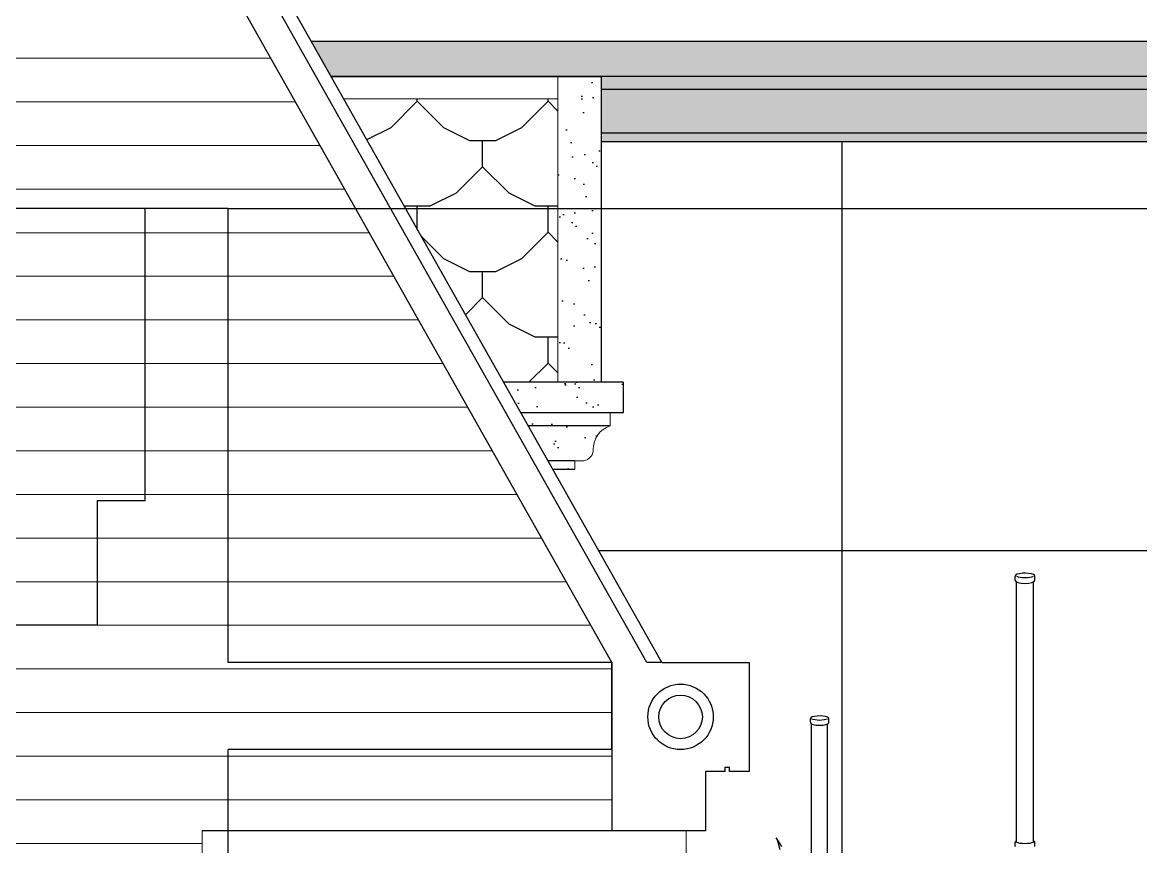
# Model space of a CAD drawing. Header units: inches. Extents: x 49 to 16292, y 24 to 11439.
# Drawn here: x 8311 to 10875, y 5773 to 7663 of the extents above; entities that cross this region are included whole.
import ezdxf

# ---------------------------------------------------------------- set-up
doc = ezdxf.new("R2010")
doc.units = ezdxf.units.IN
doc.header["$MEASUREMENT"] = 0
doc.linetypes.add('HIDDEN2', pattern=[0.1875, 0.125, -0.0625])
doc.layers.add('ele', color=7, linetype='Continuous')
doc.layers.add('HA', color=8, linetype='Continuous')
doc.layers.add('HAT', color=8, linetype='Continuous', lineweight=9)
doc.layers.add('RITZSTONE', color=2, linetype='Continuous', lineweight=15)
pattern_1 = [(0, (-494779.54, -3319.25), (0, 100), [])]

msp = doc.modelspace()

# ---------------------------------------------------------------- hatches: boundary and pattern name
at = {"layer": 'ele'}
h = msp.add_hatch(dxfattribs=at)
h.set_pattern_fill('AR-SAND,_O', color=1, scale=50)
h.set_pattern_definition([(37.5, (-494779.54, -3319.246), (-3.149668, 96.341188), [0, -76, 0, -85, 0, -81.25]), (7.5, (-494779.54, -3319.25), (88.488835, 141.107303), [0, -41, 0, -68.5, 0, -26.25]), (327.5, (-494841.04, -3319.246), (155.707093, 0.282953), [0, -25, 0, -90, 0, -117.5]), (317.5, (-494841.04, -3319.25), (150.30633, 43.88378), [0, -12.5, 0, -59, 0, -67.5])])
h.paths.add_polyline_path([(13052.7, 7619.9), (8973.5, 7619.9), (9018.7, 7539.9), (13052.7, 7539.9)])
h.paths.add_polyline_path([(13017.7, 7539.9), (9638.8, 7539.9), (9638.8, 7509.9), (13017.7, 7509.9)])
h.paths.add_polyline_path([(13017.7, 7509.9), (9638.8, 7509.9), (9638.8, 7410), (12923.6, 7410, 0.354895), (12956.7, 7448.3, -0.412559)])
h.paths.add_polyline_path([(12902.7, 7410), (9638.8, 7410), (9638.8, 7390), (12902.7, 7390)])
h = msp.add_hatch(dxfattribs=at)
h.set_pattern_fill('AR-SAND,_O', color=1, scale=50)
h.set_pattern_definition([(37.5, (-494856.84, -3258.19), (-3.149668, 96.341188), [0, -76, 0, -85, 0, -81.25]), (7.5, (-494856.84, -3258.19), (88.488835, 141.107303), [0, -41, 0, -68.5, 0, -26.25]), (327.5, (-494918.34, -3258.19), (155.707093, 0.282953), [0, -25, 0, -90, 0, -117.5]), (317.5, (-494918.34, -3258.19), (150.30633, 43.88378), [0, -12.5, 0, -59, 0, -67.5])])
h.paths.add_polyline_path([(9638.8, 7297), (9538.8, 7297), (9538.8, 6837.9), (9638.8, 6837.9)])
h.paths.add_polyline_path([(9538.8, 7297), (9638.8, 7297), (9638.8, 7537.9), (9538.8, 7537.9)])
h.paths.add_polyline_path([(9415, 6837.9), (9454.5, 6767.9), (9688.8, 6767.9), (9688.8, 6837.9)])
h.paths.add_polyline_path([(9658.8, 6737.9), (9658.8, 6767.9), (9454.5, 6767.9), (9471.4, 6737.9)])
h.paths.add_polyline_path([(9471.4, 6737.9), (9516.6, 6657.9), (9577.9, 6657.9), (9598.1, 6657.9, 0.37097), (9619.8, 6683.5, -0.331069), (9658.8, 6737.9)])
h.paths.add_polyline_path([(9577.9, 6637.9), (9577.9, 6657.9), (9516.6, 6657.9), (9527.9, 6637.9)])
h = msp.add_hatch(dxfattribs=at)
h.set_pattern_fill('SCALLOP2', color=8, scale=300, style=0)
h.set_pattern_definition([(0, (-494814.01, -3258.19), (150, 150), [60, -240]), (90, (-494634.01, -3168.19), (-150, 150), [60, -240]), (45, (-494694.01, -3228.2), (3e-14, 300), [84.8526, -127.2792, 84.8529, -127.27937]), (135, (-494574.01, -3228.2), (-300, 3e-14), [84.8526, -127.2792, 84.8529, -127.27937]), (26.56505, (-494754.01, -3258.19), (300, 3e-07), [67.08, -603.7404]), (26.56505, (-494604.01, -3108.19), (300, 3e-07), [67.08, -603.7404]), (333.43495, (-494574.01, -3228.19), (300, -3e-07), [67.08, -603.7404]), (333.43495, (-494724.01, -3078.19), (300, -3e-07), [67.08, -603.7404])])
h.paths.add_polyline_path([(9538.8, 7297), (9155.8, 7297), (9415, 6837.9), (9538.8, 6837.9)])
h.paths.add_polyline_path([(9538.8, 7487.9), (9048, 7487.9), (9155.8, 7297), (9538.8, 7297)])
at = {"layer": 'HAT'}
h = msp.add_hatch(dxfattribs=at)
h.set_pattern_fill('LINE,_O', color=8, scale=800)
h.set_pattern_definition(pattern_1)
h.paths.add_polyline_path([(8782.7, 7235.9), (9075.5, 7235.9), (8654.9, 7980.9), (3795.6, 7980.9), (2787.9, 6195.9), (2787.9, 6155.8), (3667.7, 6155.8), (3667.7, 7235.9)])
h.paths.add_polyline_path([(3857.7, 7235.9), (3857.7, 6565.9), (3967.7, 6565.9), (3967.7, 6280.9), (4980.2, 6280.9, -1.488018), (5165.4, 6280.9), (5487.9, 6280.9), (6225.2, 6935.9), (6961.7, 6280.9), (7285.1, 6280.9, -1.488018), (7470.3, 6280.9), (8007.7, 6280.9), (8007.7, 6285.9), (8117.7, 6285.9), (8117.7, 6280.9), (8482.7, 6280.9), (8482.7, 6565.9), (8592.7, 6565.9), (8592.7, 7235.9)], flags=16)
h.paths.add_polyline_path([(3967.7, 6280.9), (3967.7, 6565.9), (3857.7, 6565.9), (3857.7, 7235.9), (3667.7, 7235.9), (3667.7, 6155.8), (2787.9, 6155.8), (2787.9, 5853.3), (3667.7, 5815.9), (3667.7, 5809.9), (3727.7, 5809.9), (3727.7, 5739.9), (3697.7, 5739.9), (3697.7, 5709.9, 0.163688), (3667.7, 5684.9), (3667.7, 3635.9), (5025.2, 3635.9), (5025.2, 5855.9, -1), (5025.2, 5905.9), (4970.2, 5905.9), (4970.2, 5925.9), (4950, 5925.9, -0.37097), (4916.2, 5965.9, 0.409454), (4854.3, 6025.9), (4855.2, 6025.9), (4855.2, 6055.9), (4820.3, 6055.9), (4820.3, 6135.9), (5005.8, 6135.9), (5005.8, 6149.1), (5019.2, 6149.1), (5019.2, 6154.1), (5052.5, 6154.1), (5052.5, 6220.8, -0.249711), (4980.2, 6280.9)])
h.paths.add_polyline_path([(2787.9, 5853.3), (2787.9, 5809.9), (3667.7, 5809.9), (3667.7, 5815.9)], flags=16)
h.paths.add_polyline_path([(8007.7, 6280.9), (7470.3, 6280.9, -0.249711), (7398, 6220.8), (7398, 6154.1), (7431.3, 6154.1), (7431.3, 6149.1), (7444.6, 6149.1), (7444.6, 6135.9), (7630.2, 6135.9), (7630.2, 6055.9), (7595.2, 6055.9), (7595.2, 6025.9, 0.404768), (7534.2, 5965.9, -0.37097), (7500.5, 5925.9), (7480.2, 5925.9), (7480.2, 5905.9), (7425.2, 5905.9, -1), (7425.2, 5855.9), (7425.2, 3635.9), (8007.7, 3635.9)])
h.paths.add_polyline_path([(8117.7, 6280.9), (8007.7, 6280.9), (8007.7, 3585.9), (8117.7, 3585.9)])
h.paths.add_polyline_path([(7311.3, 6135.9), (7311.3, 6149.1), (7324.6, 6149.1), (7324.6, 6154.1), (7358, 6154.1), (7358, 6220.6, -0.25143), (7285.1, 6280.9), (6961.7, 6280.9), (7124.7, 6135.9)])
h.paths.add_polyline_path([(5165.4, 6280.9, -0.25143), (5092.5, 6220.6), (5092.5, 6154.1), (5125.8, 6154.1), (5125.8, 6149.1), (5139.2, 6149.1), (5139.2, 6135.9), (5324.7, 6135.9), (5487.9, 6280.9)])
h.paths.add_polyline_path([(8117.7, 3635.9), (8782.7, 3635.9), (8782.7, 5684.9, 0.163688), (8752.8, 5709.9), (8752.8, 5739.9), (8722.8, 5739.9), (8722.8, 5809.9), (8782.7, 5809.9), (8782.7, 5995.9), (9662.6, 5995.9), (9662.6, 6195.9), (8782.7, 6195.9), (8782.7, 7235.9), (8592.7, 7235.9), (8592.7, 6565.9), (8482.7, 6565.9), (8482.7, 6280.9), (8117.7, 6280.9)])
h.paths.add_polyline_path([(9662.6, 6195.9), (9075.5, 7235.9), (8782.7, 7235.9), (8782.7, 6195.9)])
h.paths.add_polyline_path([(8782.7, 5995.9), (8782.7, 5809.9), (9662.6, 5809.9), (9662.6, 5995.9)], flags=16)
h.paths.add_polyline_path([(8782.7, 3635.9), (8847.8, 3635.9), (8847.8, 5605.9), (8833.7, 5605.9), (8833.7, 5625.9), (8813.4, 5625.9, -0.376025), (8791.8, 5652, 0.142488), (8782.7, 5684.9)])
h.paths.add_polyline_path([(8847.8, 3505.9), (8847.8, 3635.9), (8117.7, 3635.9), (8117.7, 3585.9), (8007.7, 3585.9), (8007.7, 3635.9), (7425.2, 3635.9), (7425.2, 3555.9, -1), (7425.2, 3505.9), (7450.2, 3505.9)])
h.paths.add_polyline_path([(5025.2, 3580.8), (5025.2, 3635.9), (3667.7, 3635.9), (3667.7, 3580.8)], flags=16)
h.paths.add_polyline_path([(5175.2, 3505.9, 1.068649), (5171.9, 3555.7), (5171.9, 3635.9), (3667.7, 3635.9), (3667.7, 3505.9), (4168.8, 3505.9, -0.816497), (4266.7, 3505.9)])
h.paths.add_polyline_path([(9802.7, 5709.9, 0.313488), (9763.7, 5652, -0.376025), (9742.1, 5625.9), (9721.9, 5625.9), (9721.9, 5605.9), (9707.8, 5605.9), (9707.8, 3505.9), (9802.7, 3505.9)])
h.paths.add_polyline_path([(2647.7, 3505.9), (2742.7, 3505.9), (2742.7, 5605.9), (2728.6, 5605.9), (2728.6, 5625.9), (2708.4, 5625.9, -0.376025), (2686.8, 5652, 0.313488), (2647.7, 5709.9)])
h = msp.add_hatch(dxfattribs=at)
h.set_pattern_fill('LINE,_O', color=8, scale=800)
h.set_pattern_definition(pattern_1)
h.paths.add_polyline_path([(9662.6, 5809.9), (9662.6, 5995.9), (8782.7, 5995.9), (8782.7, 5809.9)])

# ---------------------------------------------------------------- linework, layer by layer
at = {"color": 33}
for p, q in [((10590.2, 5783.3), (10590.2, 6380.1)), ((10629.2, 5783.3), (10629.2, 6380.1)), ((10120.6, 5618.1), (10120.6, 6054.4)), ((10156.6, 5618.1), (10156.6, 6054.4))]:
    msp.add_line(p, q, dxfattribs=at)
for centre, radius, start, end in [((10635.9, 6388.6), 49.2, 173.9853, 186.0147), ((10583.4, 6388.6), 49.2, 353.9853, 6.0147), ((10162.8, 6062.3), 45.5, 173.9853, 186.0147), ((10114.4, 6062.3), 45.5, 353.9853, 6.0147), ((10635.9, 5778.6), 49.2, 173.9853, 186.0147), ((10583.4, 5778.6), 49.2, 353.9853, 6.0147)]:
    msp.add_arc(centre, radius, start, end, dxfattribs=at)
for centre, major_axis, start_param, end_param in [((10609.7, 6393.8), (22.7, 0), 0.5411, 3.141593), ((10609.7, 6396.6), (-22.7, 0), 0.5411, 2.600493), ((10609.7, 6393.8), (-22.7, 0), 3.141593, 3.682692), ((10609.7, 6383.4), (22.7, 0), 3.141593, 6.283185), ((10138.6, 6067), (21, 0), 0.5411, 3.141593), ((10138.6, 6057.5), (21, 0), 3.141593, 6.283185), ((10138.6, 6069.7), (-21, 0), 0.5411, 2.600493), ((10138.6, 6067), (-21, 0), 3.141593, 3.682692)]:
    msp.add_ellipse(centre, major_axis=major_axis, ratio=0.285714, start_param=start_param, end_param=end_param, dxfattribs=at)
at = {"color": 33, "extrusion": (0, 0, -1)}
for centre, major_axis, start_param, end_param in [((10609.7, 5783.8), (22.7, 0), 3.141593, 3.682692), ((10609.7, 5786.6), (22.7, 0), 0.5411, 2.600493), ((10609.7, 5783.8), (-22.7, 0), 2.600493, 3.141593)]:
    msp.add_ellipse(centre, major_axis=major_axis, ratio=0.285714, start_param=start_param, end_param=end_param, dxfattribs=at)
at = {"layer": 'ele', "color": 3}
for p, q in [((9777.4, 6195.9), (8713.2, 8080.9)), ((9662.6, 6195.9), (8654.9, 7980.9)), ((8973.5, 7619.9), (13052.7, 7619.9)), ((9638.8, 7537.9), (9019.8, 7537.9)), ((9638.8, 6837.9), (9638.8, 7537.9)), ((9688.8, 6837.9), (9415, 6837.9)), ((9688.8, 6837.9), (9688.8, 6767.9)), ((9688.8, 6767.9), (9454.5, 6767.9)), ((9662.6, 6195.9), (9662.6, 5985.9)), ((9662.6, 6195.9), (9662.6, 5809.9)), ((9777.8, 6195.9), (9932.7, 6195.9)), ((9777.8, 6195.9), (9977.4, 6195.9)), ((9777.8, 6195.9), (9977.4, 6195.9)), ((9977.4, 6195.9), (9977.4, 5945.9)), ((9977.4, 6195.9), (9977.4, 5945.9)), ((9922.4, 5945.9), (9922.4, 5955.9)), ((9922.4, 5955.9), (9932.4, 5955.9)), ((9932.4, 5945.9), (9932.4, 5955.9)), ((9877.4, 5945.9), (9877.4, 5809.9)), ((9922.4, 5945.9), (9877.4, 5945.9)), ((9977.4, 5945.9), (9932.4, 5945.9)), ((9877.4, 5809.9), (9662.6, 5809.9))]:
    msp.add_line(p, q, dxfattribs=at)
at = {"layer": 'ele', "color": 7}
for p, q in [((9743, 6195.9), (8695.7, 8050.9)), ((9018.7, 7539.9), (13052.7, 7539.9)), ((9638.8, 7509.9), (13017.7, 7509.9)), ((9638.8, 7410), (12923.6, 7410)), ((9658.8, 6737.9), (9471.4, 6737.9)), ((9577.9, 6657.9), (9516.6, 6657.9)), ((9777.8, 6195.9), (9743, 6195.9)), ((9777.8, 6195.9), (9743, 6195.9)), ((9777.8, 6195.9), (9743, 6195.9))]:
    msp.add_line(p, q, dxfattribs=at)
at = {"layer": 'ele', "color": 4}
for p, q in [((9638.8, 7390), (12902.7, 7390)), ((9577.9, 6637.9), (9527.9, 6637.9)), ((9832.7, 5809.9), (8722.8, 5809.9))]:
    msp.add_line(p, q, dxfattribs=at)
at = {"layer": 'ele', "color": 8}
for p, q in [((10189.4, 7390), (10189.4, 3505.9)), ((12902.7, 6451.5), (9633.1, 6451.5))]:
    msp.add_line(p, q, dxfattribs=at)
at = {"layer": 'ele', "color": 21, "linetype": 'HIDDEN2', "ltscale": 3}
for p, q in [((8782.7, 7235.9), (3667.7, 7235.9)), ((8782.7, 6195.9), (8782.7, 7235.9)), ((8782.7, 7235.9), (12902.7, 7235.9)), ((9662.7, 6195.9), (8782.7, 6195.9)), ((9662.7, 5995.9), (9662.7, 6195.9)), ((9662.7, 5995.9), (8782.7, 5995.9)), ((8782.7, 3635.9), (8782.7, 5995.9))]:
    msp.add_line(p, q, dxfattribs=at)
at = {"layer": 'ele', "color": 1, "linetype": 'HIDDEN2', "ltscale": 3}
for p, q in [((8592.7, 6565.9), (8592.7, 7235.9)), ((8592.7, 6565.9), (8482.7, 6565.9)), ((8482.7, 6565.9), (8482.7, 6280.9)), ((8482.7, 6280.9), (3967.7, 6280.9))]:
    msp.add_line(p, q, dxfattribs=at)
at = {"layer": 'ele', "color": 7}
for radius in [75, 50]:
    msp.add_circle((9820, 6070.9), radius, dxfattribs=at)
at = {"layer": 'HA', "color": 94}
for points in [[(10052.5, 5773.1), (10048.4, 5779.7), (10043.9, 5786.7), (10038.9, 5793.8)], [(10040.9, 5791.8), (10044.5, 5778.4), (10047.4, 5767.1)]]:
    msp.add_lwpolyline(points, dxfattribs=at)
at = {"layer": 'RITZSTONE', "color": 4}
for p, q in [((9538.8, 6837.9), (9538.8, 7537.9)), ((9538.8, 7487.9), (9048, 7487.9)), ((9658.8, 6737.9), (9658.8, 6767.9)), ((9598.1, 6657.9), (9577.9, 6657.9)), ((9577.9, 6657.9), (9577.9, 6637.9)), ((8722.8, 5809.9), (8722.8, 5739.9)), ((8722.8, 5809.9), (8722.8, 5809.9)), ((9832.7, 5809.9), (9832.7, 5809.9)), ((9832.7, 5809.9), (9832.7, 5739.9))]:
    msp.add_line(p, q, dxfattribs=at)
for centre, radius, start, end in [((9675.8, 6684.5), 56.1, 107.6986, 180.9711), ((9594.1, 6683.3), 25.7, 279.1314, 0.5447)]:
    msp.add_arc(centre, radius, start, end, dxfattribs=at)

doc.saveas('drawing.dxf')
